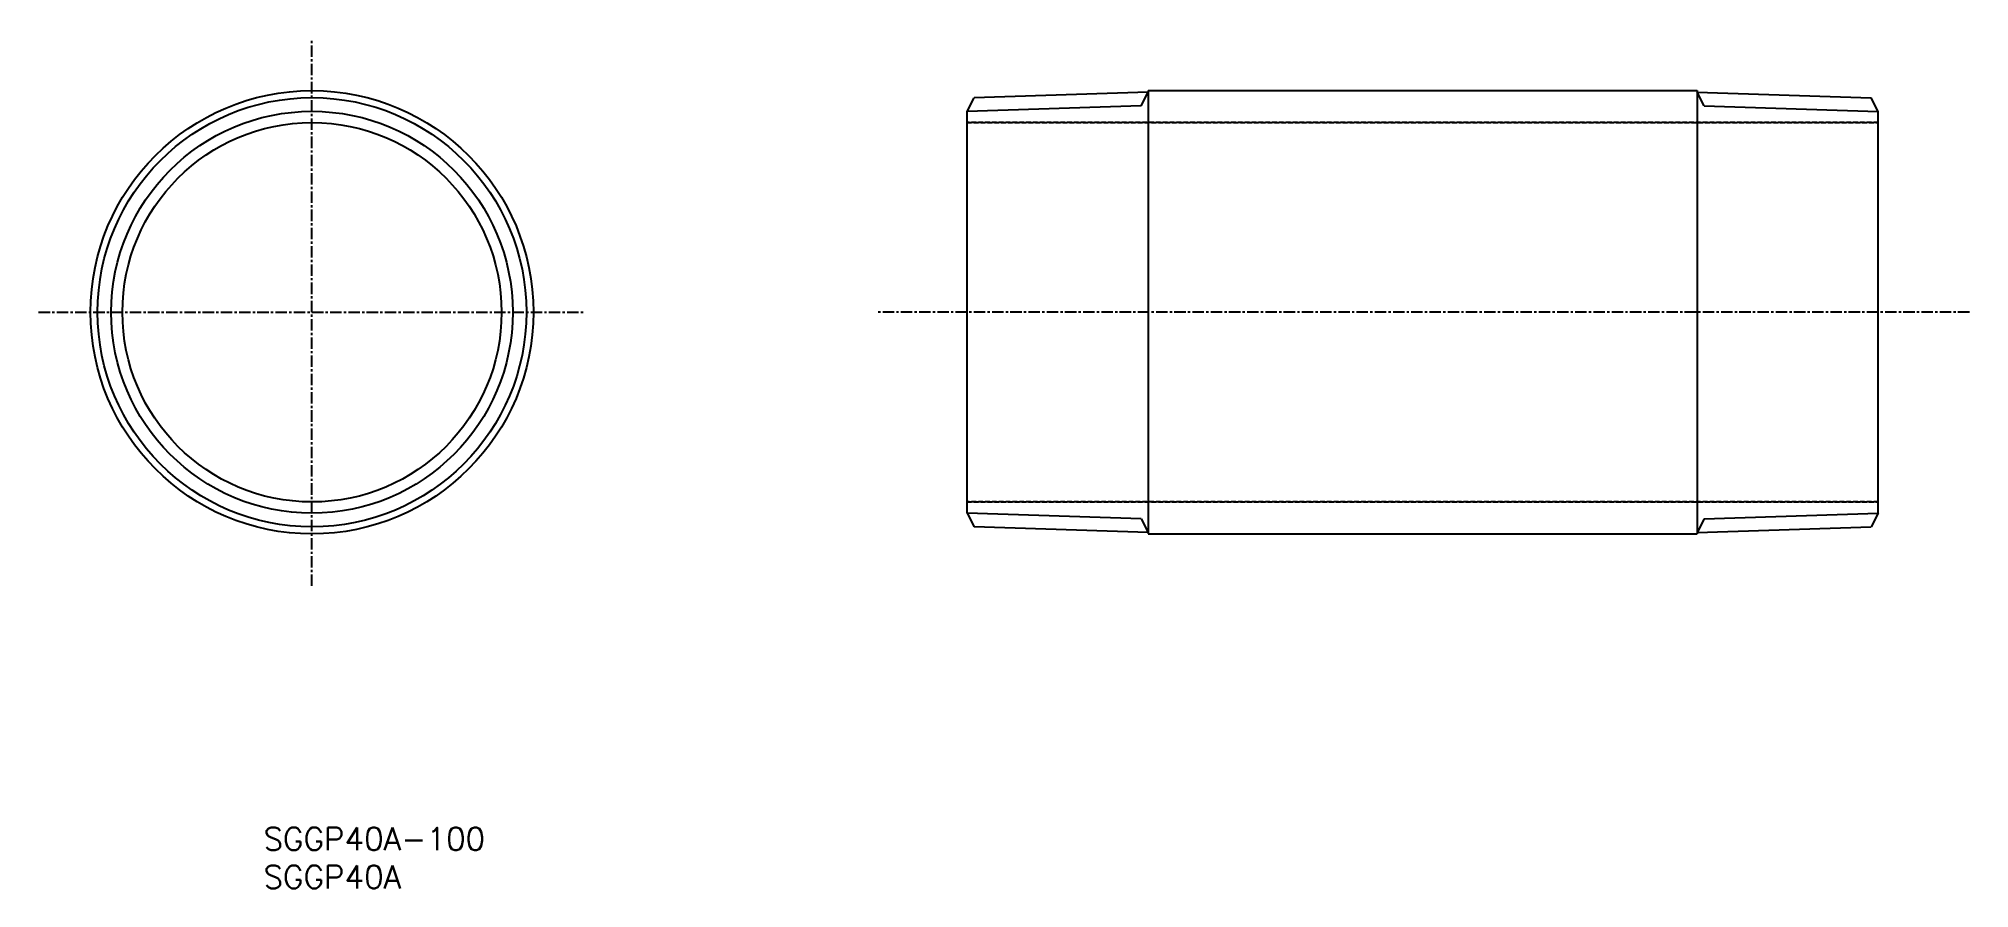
# Model space of a CAD drawing. Extents: x -255 to -43, y -142 to -48.
import ezdxf

# ---------------------------------------------------------------- set-up
doc = ezdxf.new("R2010")
doc.units = 0
doc.linetypes.add('CENTER', pattern=[2, 1.25, -0.25, 0.25, -0.25])
doc.linetypes.add('DASHED', pattern=[0.75, 0.5, -0.25])
doc.layers.get('0').update_dxf_attribs({"linetype": 'CONTINUOUS'})
doc.layers.add('CENTER', color=1, linetype='CENTER')
doc.styles.get("Standard").update_dxf_attribs({"font": 'txt.shx'})

msp = doc.modelspace()

# ---------------------------------------------------------------- linework, layer by layer
at = {"color": 7, "linetype": 'CONTINUOUS'}
for p, q in [((-153.09, -56.43), (-152.31, -54.93)), ((-133.21, -54.33), (-152.31, -54.93)), ((-133.21, -54.15), (-72.97, -54.15)), ((-133.21, -54.15), (-133.21, -102.75)), ((-72.97, -54.15), (-72.97, -102.75)), ((-72.97, -54.33), (-53.87, -54.93)), ((-53.09, -56.43), (-53.87, -54.93)), ((-153.09, -100.48), (-153.09, -56.43)), ((-53.09, -100.48), (-53.09, -56.43)), ((-153.09, -100.48), (-152.31, -101.98)), ((-53.09, -100.48), (-53.87, -101.98)), ((-133.21, -102.58), (-152.31, -101.98)), ((-133.21, -102.75), (-72.97, -102.75)), ((-72.97, -102.58), (-53.87, -101.98))]:
    msp.add_line(p, q, dxfattribs=at)
at = {"color": 3, "linetype": 'CONTINUOUS'}
for p, q in [((-133.99, -55.83), (-133.21, -54.33)), ((-72.19, -55.83), (-72.97, -54.33)), ((-133.99, -55.83), (-153.09, -56.43)), ((-72.19, -55.83), (-53.09, -56.43)), ((-133.99, -101.08), (-153.09, -100.48)), ((-133.99, -101.08), (-133.21, -102.58)), ((-72.19, -101.08), (-72.97, -102.58)), ((-72.19, -101.08), (-53.09, -100.48))]:
    msp.add_line(p, q, dxfattribs=at)
at = {"color": 3, "linetype": 'DASHED'}
for p, q in [((-53.09, -57.65), (-153.09, -57.65)), ((-153.09, -57.65), (-53.09, -57.65)), ((-53.09, -99.25), (-153.09, -99.25)), ((-153.09, -99.25), (-53.09, -99.25))]:
    msp.add_line(p, q, dxfattribs=at)
at = {"color": 7, "linetype": 'CONTINUOUS'}
for radius in [24.3, 23.53, 20.8]:
    msp.add_circle((-224.97, -78.45), radius, dxfattribs=at)
at = {"color": 3}
msp.add_circle((-224.97, -78.45), 22.03, dxfattribs=at)
at = {"layer": 'CENTER'}
for p, q in [((-224.97, -108.45), (-224.97, -48.45)), ((-254.97, -78.45), (-194.97, -78.45)), ((-43.09, -78.45), (-163.09, -78.45))]:
    msp.add_line(p, q, dxfattribs=at)

# ---------------------------------------------------------------- texts
for s, p in [('SGGP40A-100', (-230.29, -137.44)), ('SGGP40A', (-230.29, -141.61))]:
    msp.add_text(s, height=2.5).set_placement(p)

doc.saveas('drawing.dxf')
